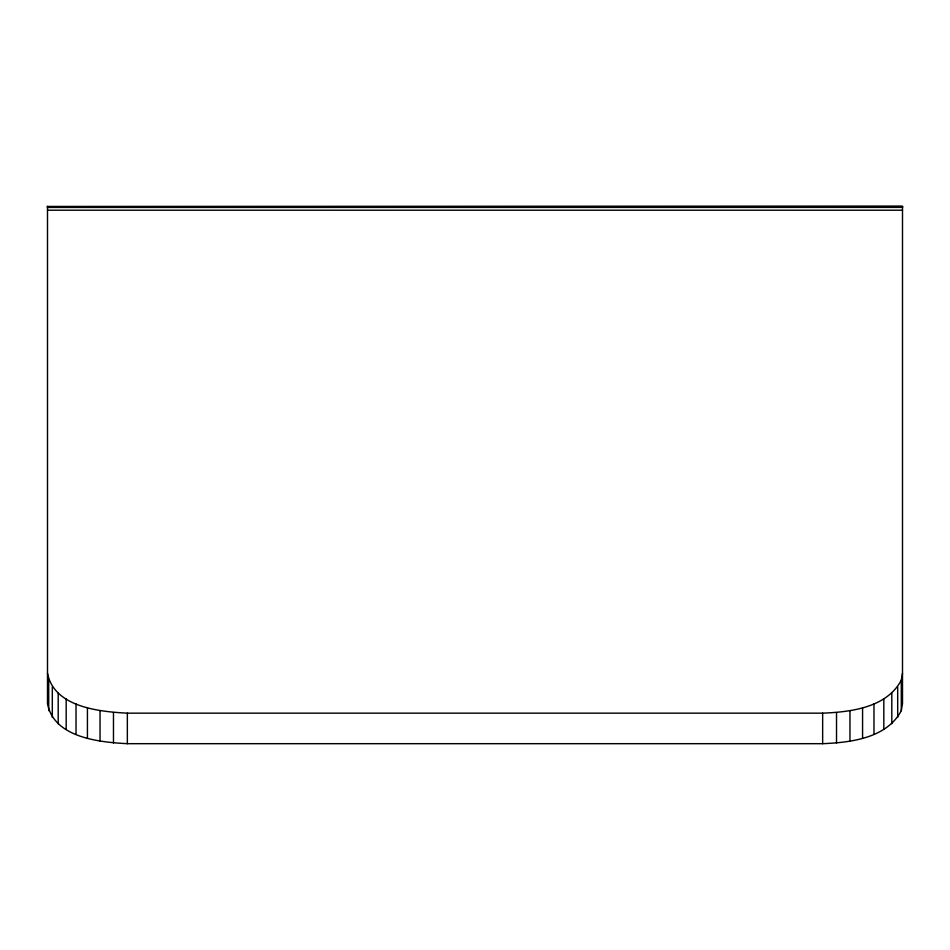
<?xml version="1.0" encoding="UTF-8"?>
<svg xmlns="http://www.w3.org/2000/svg" width="950" height="950" viewBox="0 0 950 950"><rect width="100%" height="100%" fill="white"/><g stroke="black" fill="none" stroke-linecap="round" stroke-linejoin="round"><path stroke-width="1.43" d="M47.5 206.316L47.5 703.76C54.079 737.687 99.228 742.199 127.347 743.684L822.653 743.684C850.678 742.532 886.754 738.233 901.289 710.695L901.289 680.176L902.5 673.241M901.289 710.695L902.5 703.76L902.5 206.316L47.5 206.447M47.5 673.241C54.079 707.168 99.228 711.681 127.347 713.165L822.653 713.165C850.678 712.013 886.754 707.714 901.289 680.176M47.5 206.72L902.5 206.482M47.5 206.851L902.5 206.803M47.5 207.017L902.5 206.969M47.5 207.219L902.5 207.159M47.5 207.444L902.5 207.385M47.5 210.211L902.5 210.211M897.691 686.898L897.691 717.416M891.801 693.203L891.801 723.722M883.821 698.903L883.821 729.422M873.976 703.819L873.976 734.338M862.576 707.809L862.576 738.328M849.965 710.754L849.965 741.273M836.523 712.559L836.523 743.078M822.653 713.165L822.653 743.684M127.347 713.165L127.347 743.684M113.478 712.559L113.478 743.078M100.035 710.754L100.035 741.273M87.424 707.809L87.424 738.328M76.024 703.819L76.024 734.338M66.179 698.903L66.179 729.422M58.199 693.203L58.199 723.722M52.309 686.898L52.309 717.416M48.711 680.176L48.711 710.695"/></g></svg>
